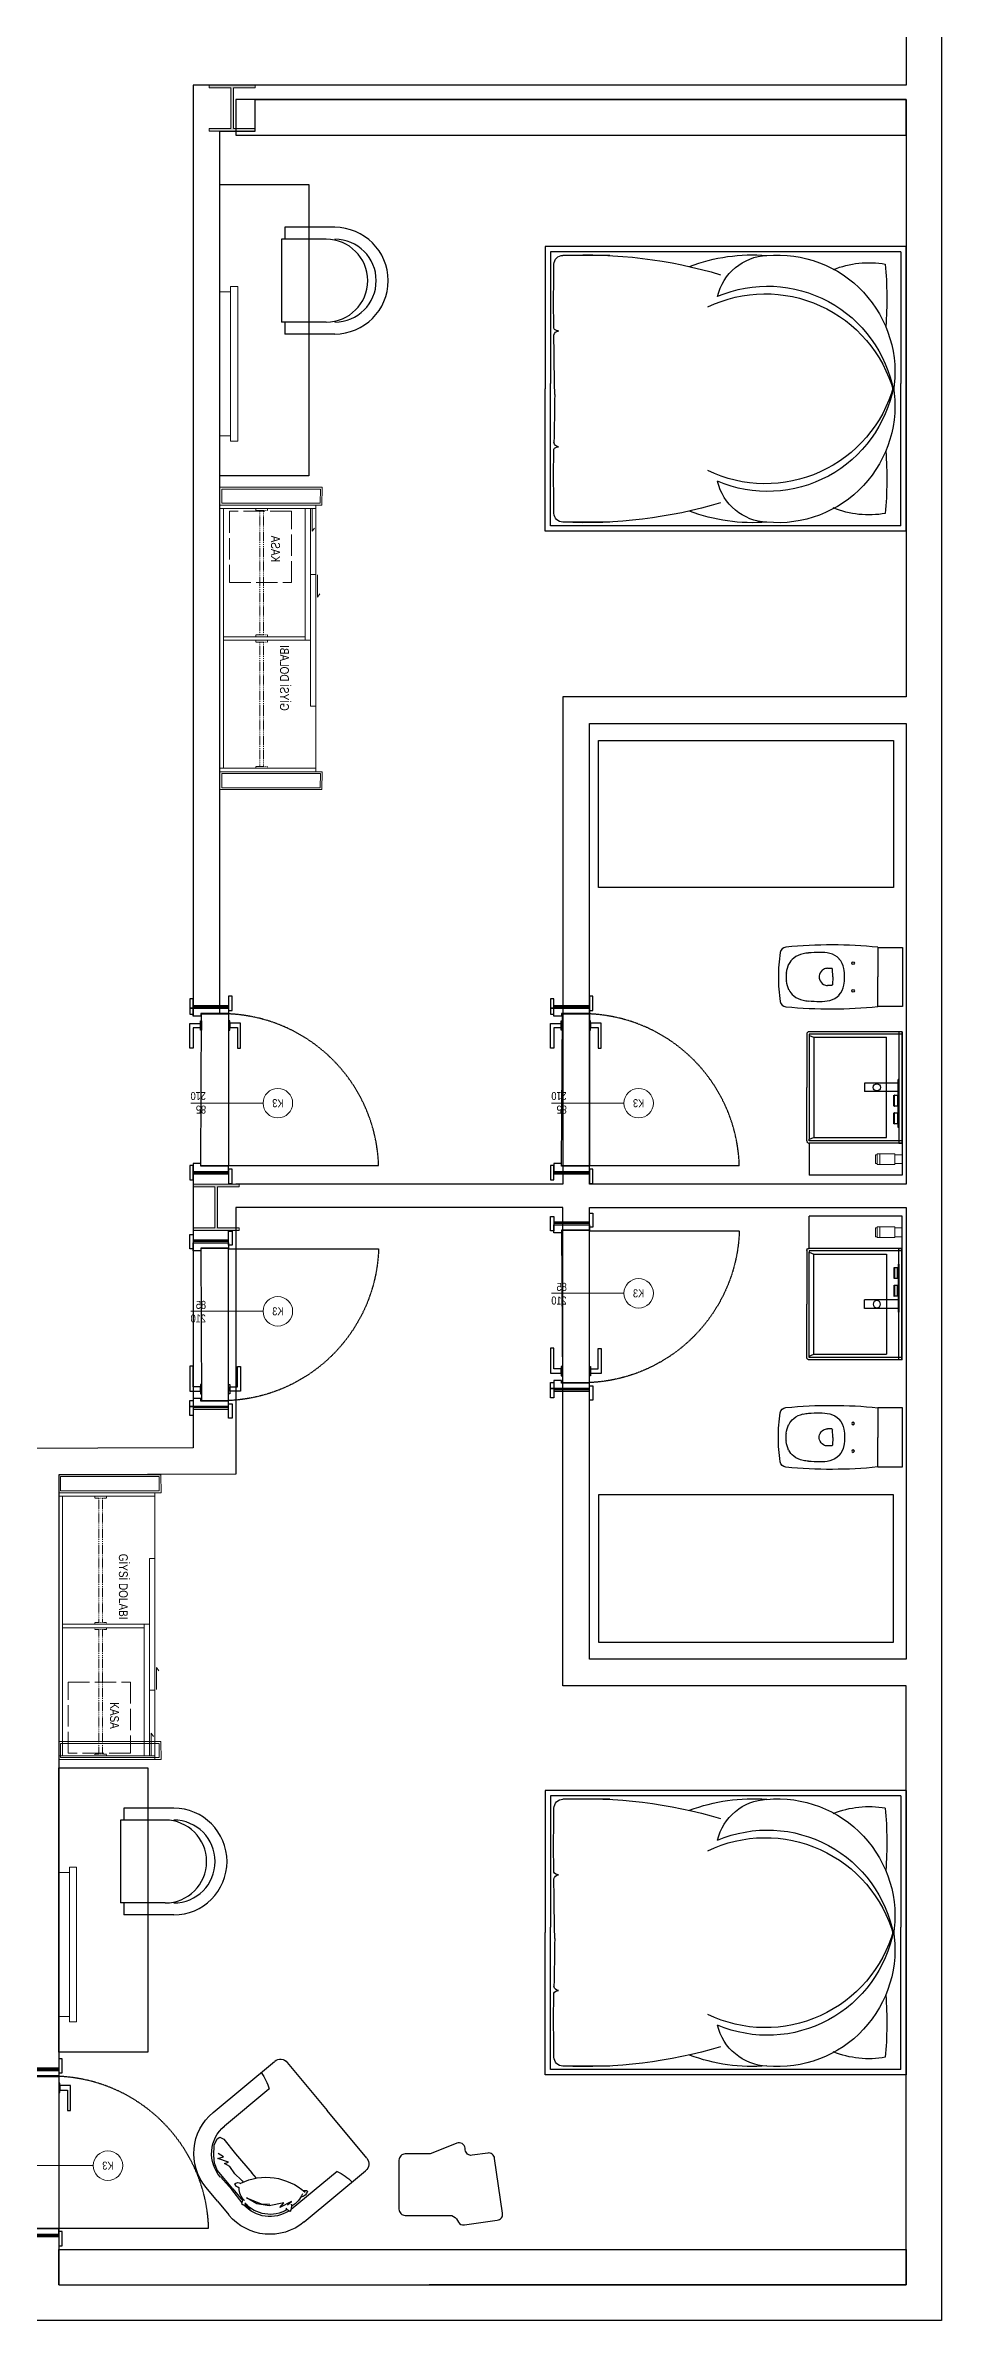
# Model space of a CAD drawing. Header units: millimetres. Extents: x 7687 to 15428, y -715 to 4028.
# Drawn here: x 13538 to 14042, y 1957 to 3236 of the extents above; entities that cross this region are included whole.
import ezdxf
from ezdxf.enums import TextEntityAlignment as Align

# ---------------------------------------------------------------- set-up
doc = ezdxf.new("R2010")
doc.units = ezdxf.units.MM
for name, pattern in [('ACAD_ISO02W100', [15, 12, -3]), ('DASHDOT', [1, 0.5, -0.25, 0, -0.25]), ('HIDDEN', [0.375, 0.25, -0.125])]:
    doc.linetypes.add(name, pattern=pattern)
for name, color, linetype, lineweight in [('A-WINDOW_TAG', 2, 'Continuous', 5), ('ahşap kesit', 44, 'Continuous', 40), ('AHŞAP_gör', 44, 'Continuous', 20), ('mermer', 13, 'Continuous', 25), ('olcu', 1, 'Continuous', 18), ('SS_FURNITURE', 23, 'Continuous', 25), ('SS_TEXT', 7, 'Continuous', 20)]:
    doc.layers.add(name, color=color, linetype=linetype, lineweight=lineweight)
for name, color, linetype in [('AI-kapi', 1, 'Continuous'), ('DTM-AXIS', 7, 'Continuous'), ('GOR020', 140, 'Continuous'), ('TEFRIS', 44, 'Continuous')]:
    doc.layers.add(name, color=color, linetype=linetype)
doc.layers.add('ss_door tag', color=7, linetype='Continuous', lineweight=13, true_color=0xd52e31)
doc.layers.add('ss_glass furniture', color=7, linetype='Continuous', lineweight=9, true_color=0x85abb0)
doc.styles.add('ARIEL50SD', font='ARIALN.TTF', dxfattribs={"height": 9})
doc.styles.get("Standard").update_dxf_attribs({"font": 'arial.ttf'})

# ---------------------------------------------------------------- blocks, each defined once
blk = doc.blocks.new('kolon')
at = {"layer": 'mermer', "true_color": 0x2776bb}
h = blk.add_hatch(color=152, dxfattribs=at)
h.dxf.hatch_style = 1
h.paths.add_polyline_path([(44995.3, -4768.1), (44969.3, -4768.1), (44969.3, -4769.6), (44981.6, -4769.6), (44981.6, -4792.6), (44969.3, -4792.6), (44969.3, -4794.1), (44995.3, -4794.1), (44995.3, -4792.6), (44983, -4792.6), (44983, -4769.6), (44995.3, -4769.6)])
at = {"layer": 'ss_door tag'}
for p, q in [((44995.3, -4768.1), (44969.3, -4768.1)), ((44969.3, -4769.6), (44969.3, -4768.1)), ((44981.6, -4769.6), (44969.3, -4769.6)), ((44981.6, -4769.6), (44981.6, -4792.6)), ((44995.3, -4769.6), (44983, -4769.6)), ((44983, -4769.6), (44983, -4792.6)), ((44995.3, -4769.6), (44995.3, -4768.1)), ((44969.3, -4792.6), (44981.6, -4792.6)), ((44969.3, -4792.6), (44969.3, -4794.1)), ((44969.3, -4794.1), (44995.3, -4794.1)), ((44983, -4792.6), (44995.3, -4792.6)), ((44995.3, -4792.6), (44995.3, -4794.1))]:
    blk.add_line(p, q, dxfattribs=at)
blk = doc.blocks.new('WINDOW_TAG')
blk.add_line((0, -813), (0, 0))
blk.add_circle((0, 166), 166)
at = {"style": 'ARIEL50SD'}
blk.add_attdef('POZNO', text='', height=90, dxfattribs=at).set_placement((0, 166), align=Align.MIDDLE)
blk.add_attdef('WIDTH', text='', height=90, rotation=90, dxfattribs=at).set_placement((0, -813), align=Align.BOTTOM_LEFT)
blk.add_attdef('HEIGHT', text='', height=90, rotation=90, dxfattribs=at).set_placement((35, -813), align=Align.TOP_LEFT)
blk = doc.blocks.new('södb')
at = {"color": 1}
for points in [[(11995.6, 1679.6), (11995.6, 1671.6), (11997.6, 1671.6), (11997.6, 1679.6)], [(12017.5, 1677.6), (12017.5, 1669.6), (12019.5, 1669.6), (12019.5, 1677.6)], [(12017.5, 1674.5), (12017.5, 1673), (11997.6, 1673), (11997.6, 1674.5)], [(11997.6, 1588.1), (11997.6, 1593.4), (11996.9, 1593.4), (11996.9, 1588.1)], [(12012.8, 1588.1), (12012.8, 1593.4), (12013.5, 1593.4), (12013.5, 1588.1)], [(11995.6, 1582.4), (11995.6, 1574.4), (11997.6, 1574.4), (11997.6, 1582.4)], [(12017.5, 1581), (12017.5, 1579.5), (11997.6, 1579.5), (11997.6, 1581)], [(12017.5, 1584.4), (12017.5, 1575.8), (12019.5, 1575.8), (12019.5, 1584.4)]]:
    blk.add_lwpolyline(points, close=True, dxfattribs=at)
at = {"color": 8, "linetype": 'HIDDEN'}
blk.add_lwpolyline([(11997.6, 1669.6), (11913.3, 1669.6)], dxfattribs=at)
at = {"color": 1}
for points in [[(11997.6, 1673.8), (12017.5, 1673.8)], [(11997.6, 1673), (11997.6, 1670), (12013.3, 1670), (12013.3, 1668.5), (12017.5, 1668.5), (12017.5, 1671.5), (12017.5, 1671.5), (12017.5, 1673)], [(12017.5, 1673), (11997.6, 1673)], [(12012.8, 1584.3), (11997.6, 1584.3), (11997.6, 1669.6), (12013.2, 1669.8), (12012.8, 1584.3)], [(11991, 1603.5), (11991, 1603.5), (11991, 1589.5), (11996.9, 1589.5), (11996.9, 1592), (11992.7, 1592), (11992.7, 1603.5)], [(11992.7, 1603.5), (11991, 1603.5)], [(12019.4, 1603.6), (12019.4, 1603.6), (12019.4, 1589.6), (12013.5, 1589.6), (12013.5, 1592.1), (12017.6, 1592.1), (12017.6, 1603.6)], [(12017.6, 1603.6), (12019.4, 1603.6)], [(11997.6, 1581), (11997.6, 1584), (12013.3, 1584), (12013.3, 1585.5), (12017.5, 1585.5), (12017.5, 1582.6), (12017.5, 1582.6), (12017.5, 1581), (12019.5, 1581), (11997.6, 1581)], [(11997.6, 1580.3), (12017.5, 1580.3)]]:
    blk.add_lwpolyline(points, dxfattribs=at)
at = {"color": 8, "linetype": 'HIDDEN'}
blk.add_arc((12001.5, 1672.5), 88.3, 181.8822, 267.4421, dxfattribs=at)
at = {"layer": 'A-WINDOW_TAG'}
ref = blk.add_blockref('WINDOW_TAG', (11978.2, 1634.5), dxfattribs=dict(at, xscale=-0.05000000000000022, yscale=0.05000000000000022, zscale=0.05000000000000022, rotation=89.99932410386701))
ref.add_attrib('WIDTH', '85', dxfattribs={"layer": '0', "height": 4.5, "rotation": 359.9993, "style": 'ARIEL50SD'}).set_placement((12010.3, 1634.5), align=Align.BOTTOM_LEFT)
ref.add_attrib('HEIGHT', '210', dxfattribs={"layer": '0', "height": 4.5, "rotation": 359.9993, "style": 'ARIEL50SD'}).set_placement((12010.4, 1632.7), align=Align.TOP_LEFT)
ref.add_attrib('POZNO', 'K3', dxfattribs={"layer": '0', "height": 4.5, "style": 'ARIEL50SD'}).set_placement((11969.9, 1634.5), align=Align.MIDDLE)
blk = doc.blocks.new('dt')
at = {"color": 30, "linetype": 'DASHDOT', "true_color": 0xf26722}
for p, q in [((92635, -4949.6), (92705, -4949.6)), ((92709, -4949.6), (92779, -4949.6)), ((92635, -4951.6), (92705, -4951.6)), ((92709, -4951.6), (92779, -4951.6))]:
    blk.add_line(p, q, dxfattribs=at)
at = {"color": 242, "linetype": 'ACAD_ISO02W100', "true_color": 0xcd2027}
blk.add_lwpolyline([(92738.5, -4933.8), (92778.5, -4933.8), (92778.5, -4968.8), (92738.5, -4968.8), (92738.5, -4933.8)], dxfattribs=at)
at = {"color": 30, "linetype": 'DASHDOT', "true_color": 0xf26722}
for points in [[(92634, -4947.3), (92635, -4947.3), (92635, -4953.9), (92634, -4953.9)], [(92706, -4947.3), (92705, -4947.3), (92705, -4953.9), (92706, -4953.9)], [(92708, -4947.3), (92709, -4947.3), (92709, -4953.9), (92708, -4953.9)], [(92780, -4947.3), (92779, -4947.3), (92779, -4953.9), (92780, -4953.9)]]:
    blk.add_lwpolyline(points, close=True, dxfattribs=at)
at = {"layer": 'ahşap kesit', "lineweight": -2}
for p, q in [((92634, -4974.1), (92634, -4920.1)), ((92634, -4920.1), (92780, -4920.1)), ((92780, -4920.1), (92780, -4974.1)), ((92706, -4972.1), (92706, -4926.1)), ((92706, -4926.1), (92708, -4926.1)), ((92708, -4972.1), (92708, -4926.1)), ((92780, -4972.1), (92634, -4972.1))]:
    blk.add_line(p, q, dxfattribs=at)
for points in [[(92780, -4920.1), (92782, -4920.1), (92782, -4974.1), (92632, -4974.1), (92632, -4920.1), (92634, -4920.1)], [(92742.7, -4919.2), (92730.3, -4919.2), (92732.1, -4917.9)], [(92779.7, -4922.2), (92767.3, -4922.2), (92769.1, -4920.9)]]:
    blk.add_lwpolyline(points, dxfattribs=at)
for points in [[(92669, -4920.1), (92743, -4920.1), (92743, -4923.1), (92669, -4923.1)], [(92706, -4923.1), (92780, -4923.1), (92780, -4926.1), (92706, -4926.1)]]:
    blk.add_lwpolyline(points, close=True, dxfattribs=at)
at = {"layer": 'SS_TEXT', "char_height": 5, "attachment_point": 7, "rotation": 360}
for s, insert in [('\\pi27.06147;{\\W0.8;GİYSİ DOLABI}', (92639.3, -4940.4, -41.7)), ('\\pi37.88548;{\\W0.8;KASA}', (92712, -4945.4, -41.7))]:
    blk.add_mtext_dynamic_manual_height_columns(s, width=90.278, gutter_width=12.5, heights=[49.9], dxfattribs=dict(at, insert=insert))
blk = doc.blocks.new('A$C633F1E20')
at = {"color": 7, "linetype": 'Continuous'}
for p, q in [((21, 190), (21, 1)), ((69, 190), (69, 1)), ((151, 169), (89, 169)), ((89, 168), (89, 167)), ((151, 166), (89, 166)), ((90, 189), (150, 189)), ((90, 189), (90, 169)), ((90, 187), (150, 187)), ((150, 189), (150, 169)), ((151, 168), (151, 167)), ((251, 169), (189, 169)), ((189, 168), (189, 167)), ((251, 166), (189, 166)), ((190, 189), (250, 189)), ((190, 189), (190, 169)), ((190, 187), (250, 187)), ((250, 189), (250, 169)), ((251, 168), (251, 167)), ((21, 0), (68, 0))]:
    blk.add_line(p, q, dxfattribs=at)
for centre, start, end in [((89, 168), 90, 180), ((89, 167), 180, 270), ((98, 190), 90, 180), ((141, 190), 0, 90), ((151, 168), 0, 90), ((151, 167), 270, 0), ((189, 168), 90, 180), ((189, 167), 180, 270), ((198, 190), 90, 180), ((241, 190), 0, 90), ((251, 168), 0, 90), ((251, 167), 270, 0), ((21, 1), 180, 270), ((68, 1), 270, 0)]:
    blk.add_arc(centre, 0.5, start, end, dxfattribs=at)
at = {"layer": 'DTM-AXIS', "color": 7, "linetype": 'Continuous'}
for p, q in [((0, 193), (0, 190)), ((270, 193), (0, 193)), ((270, 190), (0, 190)), ((98, 189), (98, 190)), ((142, 189), (142, 190)), ((198, 189), (198, 190)), ((242, 189), (242, 190)), ((270, 193), (270, 190))]:
    blk.add_line(p, q, dxfattribs=at)
blk = doc.blocks.new('rgwre')
at = {"layer": 'AHŞAP_gör', "color": 51, "true_color": 0xf8f6b0}
for points in [[(52505.2, -4499.5), (52499.2, -4499.5), (52499.2, -4498), (52505.2, -4498)], [(52505.2, -4508), (52505.2, -4499.5), (52499.2, -4499.5), (52499.2, -4508)]]:
    blk.add_lwpolyline(points, close=True, dxfattribs=at)
for points in [[(52504.7, -4498), (52504.7, -4497), (52499.7, -4497), (52499.7, -4498)], [(52499.7, -4508), (52499.7, -4512), (52504.7, -4512), (52504.7, -4508)]]:
    blk.add_lwpolyline(points, dxfattribs=at)
at = {"layer": 'mermer'}
blk.add_line((52573.9, -4512.1), (52493.2, -4512.1), dxfattribs=at)
at = {"layer": 'TEFRIS'}
for p, q in [((52493.2, -4512.1), (52493.2, -4459.8)), ((52511.3, -4511.9), (52511.3, -4459.8)), ((52512.5, -4458.4), (52542.6, -4458.4)), ((52512.6, -4459.8), (52513.4, -4459.8)), ((52512.6, -4511.9), (52512.6, -4459.8)), ((52571.8, -4459.8), (52513.4, -4459.8)), ((52513.4, -4459.8), (52514.4, -4462.3)), ((52570.8, -4462.3), (52514.4, -4462.3)), ((52514.4, -4462.3), (52514.4, -4503.3)), ((52572.7, -4458.4), (52542.6, -4458.4)), ((52571.8, -4459.8), (52570.8, -4462.3)), ((52570.8, -4462.3), (52570.8, -4503.3)), ((52572.6, -4459.8), (52571.8, -4459.8)), ((52572.6, -4511.9), (52572.6, -4459.8)), ((52573.9, -4511.9), (52573.9, -4459.8)), ((52573.9, -4511.9), (52511.3, -4511.9)), ((52514.4, -4503.3), (52570.8, -4503.3))]:
    blk.add_line(p, q, dxfattribs=at)
for points in [[(52511.3, -4459.8), (52493.2, -4459.8)], [(52573.9, -4512.1), (52573.9, -4510.1), (52511.3, -4510.1), (52511.3, -4511.9)]]:
    blk.add_lwpolyline(points, dxfattribs=at)
blk.add_circle((52542.6, -4497.8), 2, dxfattribs=at)
for centre, radius, start, end in [((52513.1, -4459.7), 1.86, 161.8925, 182.1676), ((52512.3, -4459.5), 1.05, 108.7053, 159.4696), ((52512.5, -4459.8), 1.35, 89.2765, 109.6469), ((52572.7, -4459.8), 1.35, 70.3531, 90.7235), ((52572.8, -4459.5), 1.05, 20.5304, 71.2947), ((52572, -4459.7), 1.86, 357.8324, 18.1075)]:
    blk.add_arc(centre, radius, start, end, dxfattribs=at)
at = {"layer": 'TEFRIS', "xscale": 0.1, "yscale": 0.1, "zscale": 0.1, "rotation": 180}
blk.add_blockref('A$C633F1E20', (52547.1, -4490.8), dxfattribs=at)
blk = doc.blocks.new('retgwre')
at = {"layer": 'TEFRIS'}
for p, q in [((51047.2, -4515.1), (51063.9, -4515.1)), ((51080.6, -4515.1), (51063.9, -4515.1)), ((51059.1, -4541.1), (51059.1, -4543.4)), ((51063.9, -4540.5), (51059.6, -4540.6)), ((51063.9, -4540.5), (51068.3, -4540.6)), ((51068.7, -4541.1), (51068.7, -4543.4))]:
    blk.add_line(p, q, dxfattribs=at)
blk.add_lwpolyline([(51047.3, -4515.1), (51047.3, -4501.3), (51080.5, -4501.3), (51080.5, -4515.1)], dxfattribs=at)
for centre in [(51056.2, -4529.1), (51071.7, -4529.1)]:
    blk.add_circle(centre, 0.75, dxfattribs=at)
for centre, radius, start, end in [((51301.4, -4541.2), 255.5, 174.1406, 179.8869), ((50826.4, -4541.2), 255.5, 0.1131, 5.8594), ((51311.7, -4541.2), 265.8, 179.9024, 185.5351), ((51061.1, -4544.7), 10.7, 133.7278, 166.1823), ((51061.1, -4545.4), 11.2, 99.5729, 131.347), ((51059.6, -4541.1), 0.5, 92.5771, 179.4575), ((51059.6, -4541.1), 0.5, 92.5904, 179.6398), ((51059.6, -4541.1), 0.5, 92.5904, 179.6398), ((51063.4, -4560.6), 26.7, 88.9952, 99.0343), ((51064.4, -4560.6), 26.7, 80.9657, 91.0048), ((51068.2, -4541.1), 0.5, 0.3602, 87.4096), ((51068.2, -4541.1), 0.5, 0.3602, 87.4096), ((51066.7, -4545.4), 11.2, 48.653, 80.4271), ((51066.7, -4544.7), 10.7, 13.8177, 46.2722), ((50816.1, -4541.2), 265.8, 354.4649, 0.0976), ((51073.4, -4547.4), 23.3, 166.9984, 181.4039), ((51144.2, -4546.8), 94.1, 180.7026, 184.4727), ((51063.9, -4543.3), 4.84, 180.9006, 208.6245), ((51063.9, -4543.3), 4.84, 208.6245, 253.986), ((51063.9, -4543.3), 4.84, 253.986, 270.0275), ((51063.9, -4543.3), 4.84, 269.9725, 286.014), ((51063.9, -4543.3), 4.84, 286.014, 331.3755), ((51063.9, -4543.3), 4.84, 331.3755, 359.0994), ((51054.4, -4547.4), 23.3, 358.5961, 13.0016), ((50983.6, -4546.8), 94.1, 355.5273, 359.2974), ((51071, -4552.6), 20.6, 184.2647, 192.857), ((51063.4, -4554.6), 12.8, 191.6558, 217.9899), ((51061.4, -4555.9), 10.4, 218.9071, 243.5749), ((51062.9, -4552.5), 14.2, 244.4101, 264.7234), ((51063.8, -4544.2), 22.5, 264.4302, 270.3775), ((51064.1, -4544.2), 22.5, 269.6225, 275.5698), ((51064.9, -4552.5), 14.2, 275.2766, 295.5899), ((51066.4, -4555.9), 10.4, 296.4251, 321.0929), ((51064.5, -4554.6), 12.8, 322.0101, 348.3442), ((51056.9, -4552.6), 20.6, 347.143, 355.7353), ((51050.8, -4566.5), 3.63, 185.5181, 260.6194), ((51064.3, -4480.4), 90.7, 261.0733, 269.7868), ((51063.6, -4480.4), 90.7, 270.2132, 278.9267), ((51077.1, -4566.5), 3.63, 279.3806, 354.4819)]:
    blk.add_arc(centre, radius, start, end, dxfattribs=at)
blk = doc.blocks.new('tv')
at = {"layer": 'ss_glass furniture', "linetype": 'Continuous', "lineweight": 0}
blk.add_line((-6, -3), (-6, 84), dxfattribs=at)
for points in [[(-6, -3), (-10, -3), (-10, 84), (-6, 84)], [(-6, 0), (0, 0), (0, 81), (-6, 81)]]:
    blk.add_lwpolyline(points, dxfattribs=at)
blk = doc.blocks.new('A$C63CA7753')
at = {"layer": 'TEFRIS'}
for p, q in [((0.3, 0.6), (0.581, 0.6)), ((0.348, 0.533), (0.6, 0.533)), ((0.581, 0.533), (0.581, 0.6)), ((0.6, 0.067), (0.6, 0.533)), ((0.348, 0.067), (0.6, 0.067)), ((0.581, 0), (0.581, 0.067)), ((0.3, 0), (0.581, 0))]:
    blk.add_line(p, q, dxfattribs=at)
for centre, radius in [((0.3, 0.3), 0.3), ((0.3, 0.3), 0.233), ((0.348, 0.3), 0.233)]:
    blk.add_arc(centre, radius, 90, 270, dxfattribs=at)
blk = doc.blocks.new('453Q4')
at = {"layer": 'TEFRIS'}
for p, q in [((1446.8, 4880.6), (1446.8, 4800.6)), ((1449.8, 4877.6), (1449.8, 4803.6)), ((1449.8, 4877.6), (1646.8, 4877.6)), ((1613.4, 4875.6), (1639.8, 4875.6)), ((1646.8, 4877.6), (1646.8, 4803.6)), ((1446.8, 4720.6), (1446.8, 4800.6)), ((1449.8, 4723.6), (1449.8, 4803.6)), ((1646.8, 4723.6), (1646.8, 4803.6)), ((1449.8, 4723.6), (1646.8, 4723.6)), ((1613.4, 4725.6), (1639.8, 4725.6))]:
    blk.add_line(p, q, dxfattribs=at)
for points in [[(1446.8, 4880.6), (1649.8, 4880.6), (1649.8, 4800.6)], [(1446.8, 4800.6), (1446.8, 4800.6), (1446.8, 4880.6)], [(1446.8, 4720.6), (1649.8, 4720.6), (1649.8, 4800.6)], [(1446.8, 4800.6), (1446.8, 4800.6), (1446.8, 4720.6)]]:
    blk.add_lwpolyline(points, dxfattribs=at)
for centre, radius, start, end in [((1518.9, 4809.9), 65.9, 84.5881, 189.4042), ((1533.2, 4776.6), 99.3, 69.1422, 94.6782), ((1523.7, 4845.7), 29.9, 13.2558, 87.4021), ((1627.7, 4606.7), 269.2, 87.4198, 106.5385), ((1639.8, 4870.6), 5, 0, 90), ((1668.8, 4851.4), 211.2, 174.7863, 184.2806), ((1467.7, 4818), 53.5, 68.0456, 99.9569), ((466.1, 4849.6), 1178.9, 359.2712, 1.019), ((1524.7, 4786.2), 72.1, 67.0656, 169.633), ((1525.9, 4779.2), 74.8, 64.2935, 164.5049), ((1642.3, 4836.2), 3.05, 268.1018, 329.7879), ((1642, 4830.1), 2.97, 13.381, 86.038), ((-1784.6, 4862.9), 3429.6, 358.9043, 359.4649), ((1518.9, 4791.2), 65.9, 170.5958, 275.4119), ((1524.7, 4815), 72.1, 190.367, 292.9344), ((1525.9, 4822), 74.8, 195.4951, 295.7065), ((4723, 4838.4), 3078.9, 180.7644, 181.2659), ((1668.8, 4749.7), 211.2, 175.7194, 185.2137), ((1642, 4771), 2.97, 273.962, 346.619), ((1642.3, 4765), 3.05, 30.2121, 91.8982), ((466.1, 4751.6), 1178.9, 358.981, 0.7288), ((1523.7, 4755.4), 29.9, 272.5979, 346.7442), ((1467.7, 4783.2), 53.5, 260.0431, 291.9544), ((1627.7, 4994.5), 269.2, 253.4615, 272.5802), ((1533.2, 4824.6), 99.3, 265.3218, 290.8578), ((1639.8, 4730.6), 5, 270, 0)]:
    blk.add_arc(centre, radius, start, end, dxfattribs=at)
blk = doc.blocks.new('gj')
at = {"layer": 'TEFRIS'}
for p, q in [((94179.6, -4419.1), (94170.5, -4423.2)), ((94179.6, -4419.1), (94188.7, -4415)), ((94192.4, -4424.3), (94183.9, -4428.6)), ((94184.2, -4429.2), (94192.2, -4425.5)), ((94195, -4424.2), (94198.2, -4422.7)), ((94168.7, -4437.7), (94166.4, -4441.3)), ((94172, -4434.5), (94168.7, -4437.7)), ((94184.2, -4429.2), (94171.8, -4434.7)), ((94175.3, -4432), (94183.9, -4428.6)), ((94181.6, -4437.3), (94177.3, -4439.7)), ((94186.2, -4435.8), (94181.6, -4437.3)), ((94187, -4435.5), (94186.2, -4435.8)), ((94187, -4435.5), (94187.8, -4435.1)), ((94200, -4427.5), (94193.3, -4428)), ((94193.3, -4428), (94202.2, -4428.6)), ((94206.8, -4429.5), (94200, -4427.5)), ((94202.2, -4428.6), (94206.7, -4430.6)), ((94213.5, -4434.6), (94206.8, -4429.5)), ((94217.1, -4437.3), (94212.6, -4431.2)), ((94212.6, -4431.2), (94213.5, -4434.6)), ((94212.9, -4431.5), (94212.8, -4431.5)), ((94215, -4429.3), (94214.8, -4429.4)), ((94215.8, -4434.6), (94217.1, -4437.3)), ((94232.7, -4463.7), (94218.8, -4433)), ((94228.4, -4430), (94246.9, -4471)), ((94164.1, -4446.7), (94164, -4450.5)), ((94164, -4450.5), (94164.9, -4452.1)), ((94166.4, -4441.3), (94164.1, -4446.7)), ((94167.4, -4452.1), (94176.9, -4447.5)), ((94171.6, -4443.1), (94168.2, -4443.4)), ((94175.4, -4441.6), (94169.3, -4440.8)), ((94169.3, -4440.8), (94171.6, -4443.1)), ((94177.3, -4439.7), (94173.8, -4440)), ((94173.8, -4440), (94175.4, -4441.6)), ((94176.9, -4447.5), (94189.9, -4441.9)), ((94193.6, -4440.4), (94189.9, -4441.9)), ((94155.5, -4462.9), (94174, -4503.9)), ((94178, -4488.4), (94164.6, -4458.8)), ((94164.9, -4452.1), (94167.4, -4452.1)), ((94244.4, -4477.6), (94212.6, -4492)), ((94180.7, -4506.4), (94212.6, -4492))]:
    blk.add_line(p, q, dxfattribs=at)
for centre, radius, start, end in [((94201.1, -4442.3), 30, 24.3247, 114.3247), ((94182.8, -4450.5), 30, 114.3247, 204.3247), ((94201.1, -4442.3), 20, 115.5475, 117.2993), ((94197.3, -4425.9), 5.14, 155.0098, 187.0897), ((94193.3, -4426.6), 2.98, 50.1273, 104.1526), ((94201.1, -4442.3), 20, 31.866, 111.3011), ((94201.1, -4442.3), 18.8, 32.9564, 112.5943), ((94182.8, -4450.5), 20, 112.2834, 204.3247), ((94187, -4437.5), 6.37, 87.2951, 119.6736), ((94186.8, -4430.8), 3.12, 201.9711, 273.411), ((94212.6, -4413.8), 32.7, 218.0301, 286.0239), ((94195.8, -4435.2), 9.51, 107.4819, 154.6397), ((94218.7, -4436.8), 5.06, 88.6528, 122.0513), ((94213.2, -4432.1), 5.64, 319.9143, 4.4598), ((94208.1, -4442.5), 12.6, 353.9149, 37.2606), ((94201.1, -4442.3), 20, 24.3247, 27.6381), ((94222.7, -4442.6), 3.86, 230.4003, 267.5926), ((94218.5, -4445.2), 4.16, 343.1125, 58.5535), ((94182.8, -4450.5), 20, 201.0112, 204.3247), ((94233.1, -4435.5), 28.2, 269.2118, 290.3334), ((94242.4, -4473), 5, 294.3247, 24.3247), ((94156.6, -4470.1), 28.2, 298.3159, 319.4375), ((94178.6, -4501.9), 5, 204.3247, 294.3247)]:
    blk.add_arc(centre, radius, start, end, dxfattribs=at)

msp = doc.modelspace()

# ---------------------------------------------------------------- linework, layer by layer
at = {"layer": 'AHŞAP_gör'}
for points in [[(13694.1, 2987.5), (13636.6, 2987.5), (13636.6, 2977.5), (13694, 2977.5), (13694.1, 2987.5)], [(13694.1, 2827.5), (13636.6, 2827.5), (13636.6, 2817.5), (13694, 2817.5), (13694.1, 2827.5)], [(13603.5, 2422.2), (13546, 2422.2), (13546, 2432.2), (13603.4, 2432.2), (13603.5, 2422.2)], [(13603.5, 2272.2), (13546, 2272.2), (13546, 2282.2), (13603.4, 2282.2), (13603.5, 2272.2)]]:
    msp.add_lwpolyline(points, dxfattribs=at)
for points in [[(13693.1, 2986.5), (13637.6, 2986.5), (13637.6, 2978.5), (13693, 2978.5)], [(13693.1, 2826.5), (13637.6, 2826.5), (13637.6, 2818.5), (13693, 2818.5)], [(13602.5, 2423.2), (13547, 2423.2), (13547, 2431.2), (13602.4, 2431.2)], [(13602.5, 2273.2), (13547, 2273.2), (13547, 2281.2), (13602.4, 2281.2)]]:
    msp.add_lwpolyline(points, close=True, dxfattribs=at)
at = {"layer": 'mermer'}
for points in [[(12831.5, 1956.7), (12831.5, 3009.3), (12059.7, 3009.3), (11609.5, 3009.3), (11609.5, 3190.7), (11609.5, 3833.3), (14042.5, 3833.3), (14042.5, 1956.7)], [(13844.4, 2854.7), (14022.5, 2854.7), (14022.5, 2595.7), (13844.4, 2595.7)], [(14022.5, 2328.6), (13844.4, 2328.6), (13844.4, 2582.6), (14022.5, 2582.6)]]:
    msp.add_lwpolyline(points, close=True, dxfattribs=at)
for points in [[(12512.9, 3351.7), (12512.9, 3420.6), (12638.8, 3420.6), (12638.8, 3336.7), (14022.5, 3336.7), (14022.5, 3213.6), (13621.6, 3213.6), (13621.6, 3187.7), (13621.6, 2690.2)], [(13621.6, 2607.2), (13621.6, 2447.5), (13460.3, 2446.9), (13460.3, 2579.7), (13460.3, 3213.6), (12682.9, 3212.8)], [(13636.6, 2691.4), (13636.6, 3187.7), (13656.5, 3187.7), (13656.5, 3205.6), (14022.5, 3205.6), (14022.5, 2869.7), (13829.4, 2869.7), (13829.4, 2595.7), (13645.6, 2595.7)], [(13546, 2432.2), (13546, 1976.7), (14022.5, 1976.7), (14022.5, 2313.6), (13829.4, 2313.6), (13829.4, 2582.6), (13645.6, 2582.6), (13645.6, 2432.6), (13546, 2432.2)]]:
    msp.add_lwpolyline(points, dxfattribs=at)
at = {"layer": 'mermer', "color": 61, "true_color": 0xedee99}
msp.add_lwpolyline([(14022.5, 3185.6), (14022.5, 3205.6), (13645.6, 3205.6), (13645.6, 3185.6)], close=True, dxfattribs=at)
at = {"layer": 'mermer'}
for points in [[(13849.5, 2762.4), (13849.5, 2845.1), (14015.4, 2845.1, -0.000477), (14015.4, 2762.4)], [(13849.5, 2421), (13849.5, 2338.2), (14015.4, 2338.2, 0.000477), (14015.4, 2421)]]:
    msp.add_lwpolyline(points, format="xyb", close=True, dxfattribs=at)
at = {"layer": 'mermer', "color": 61, "true_color": 0xedee99}
msp.add_lwpolyline([(13546, 1976.7), (13546, 1996.7), (14022.5, 1996.7), (14022.5, 1976.7), (13754.3, 1976.7)], dxfattribs=at)
at = {"layer": 'SS_FURNITURE'}
for points in [[(13686.6, 3157.8), (13686.6, 2993.9), (13636.6, 2993.9), (13636.6, 3157.8)], [(13596, 2267.5), (13596, 2107.6), (13546, 2107.6), (13546, 2267.5)]]:
    msp.add_lwpolyline(points, close=True, dxfattribs=at)
at = {"layer": 'TEFRIS'}
msp.add_lwpolyline([(13774.1, 2010.5), (13792.6, 2013.1, 0.414214), (13795.6, 2017), (13791.1, 2047.9, 0.414214), (13787.2, 2050.9), (13778.5, 2049.6, -0.414214), (13774.6, 2052.6), (13774.5, 2053.7, 0.486949), (13769.8, 2056.4), (13755.5, 2050.6, -0.096289), (13754.2, 2050.4), (13740.8, 2050.4, 0.414214), (13737.3, 2046.9), (13737.3, 2019.3, 0.414214), (13740.8, 2015.8), (13765.9, 2015.8, -0.256628), (13769.6, 2013.8), (13770.7, 2012, 0.294874)], format="xyb", close=True, dxfattribs=at)

# ---------------------------------------------------------------- block references
at = {"rotation": 180}
for name, p in [('tv', (13636.6, 3097.5)), ('södb', (25639.1, 4275.7)), ('södb', (25842, 4275.7)), ('tv', (13546, 2208.6)), ('södb', (25543.5, 3678.3))]:
    msp.add_blockref(name, p, dxfattribs=at)
at = {"xscale": -1}
for p in [(25842, 899.8), (25639.1, 889.7)]:
    msp.add_blockref('södb', p, dxfattribs=at)
at = {"layer": 'AI-kapi', "xscale": -1}
for p in [(15469.3, -1757.7), (15469.3, -2625.8)]:
    msp.add_blockref('453Q4', p, dxfattribs=at)
at = {"layer": 'GOR020', "linetype": 'Continuous', "xscale": 100, "yscale": 100, "zscale": 100, "rotation": 180}
for p in [(13731.2, 3133.7), (13640.6, 2244.8)]:
    msp.add_blockref('A$C63CA7753', p, dxfattribs=at)
at = {"layer": 'mermer'}
for p in [(-31338.8, 7981.8), (-31347.8, 7363.8)]:
    msp.add_blockref('kolon', p, dxfattribs=at)
for name, p, rotation in [('retgwre', (18521.8, 53776.1), 270), ('rgwre', (9508.3, -49892.5), 90.00000000000001)]:
    msp.add_blockref(name, p, dxfattribs=dict(at, rotation=rotation))
at = {"layer": 'mermer', "xscale": -1}
for name, p, rotation in [('rgwre', (9508.3, 55070.8), 90), ('retgwre', (18521.8, -48610.6), 270)]:
    msp.add_blockref(name, p, dxfattribs=dict(at, rotation=rotation))
at = {"layer": 'olcu', "xscale": -1, "rotation": 270}
msp.add_blockref('dt', (18610.7, -89804.5), dxfattribs=at)
at = {"layer": 'olcu', "rotation": 270}
msp.add_blockref('dt', (18520.1, 95054.2), dxfattribs=at)
at = {"layer": 'TEFRIS', "xscale": -1, "rotation": 154.0107334290279}
msp.add_blockref('gj', (-72957, 39321.3), dxfattribs=at)

doc.saveas('drawing.dxf')
